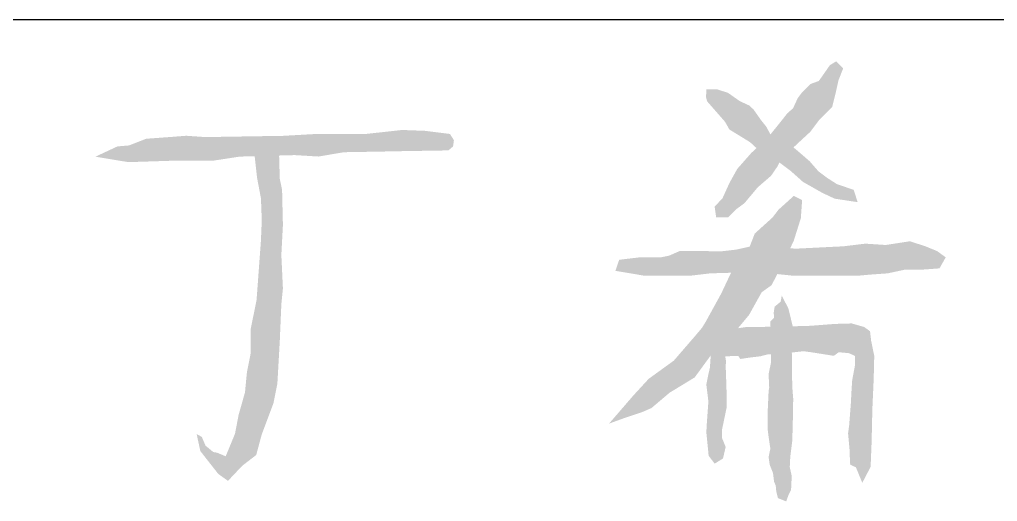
# Model space of a CAD drawing. Extents: x 5904849 to 6011887, y -826029 to -177002.
# Drawn here: x 5947099 to 5948282, y -584357 to -583774 of the extents above; entities that cross this region are included whole.
import ezdxf

# ---------------------------------------------------------------- set-up
doc = ezdxf.new("R2010")
doc.units = 0
doc.header["$LTSCALE"] = 1000
doc.header["$MEASUREMENT"] = 0
doc.layers.get('0').update_dxf_attribs({"linetype": 'CONTINUOUS'})
doc.layers.add('HATCH', color=8, linetype='CONTINUOUS')

msp = doc.modelspace()

# ---------------------------------------------------------------- hatches: boundary and pattern name
at = {"layer": 'HATCH'}
h = msp.add_hatch(color=0, dxfattribs=at)
h.paths.add_polyline_path([(5948055, -583945.1), (5948039.5, -583931.8), (5948035.5, -583928.5), (5948020.2, -583942.7), (5948018.4, -583946.7), (5948032.1, -583956.9), (5948047, -583970.2), (5948070.5, -583983.5), (5948085.4, -583990.5), (5948099.3, -583992.6), (5948113.2, -583994.7), (5948108.4, -583979.8), (5948088.1, -583972.9), (5948076.4, -583965.4), (5948065.7, -583957.4)])
h.paths.add_polyline_path([(5948035.5, -583928.5), (5948031.9, -583925.4), (5948022.9, -583919.6), (5948008.1, -583913.7), (5948007.6, -583912.8), (5947995, -583925), (5947990.6, -583929.2), (5948001.1, -583938.8), (5948017.1, -583945.6), (5948018.4, -583946.7), (5948020.2, -583942.7)])
h.paths.add_polyline_path([(5948067.2, -583894.6), (5948082.4, -583879.4), (5948086.2, -583864.3), (5948090, -583847.2), (5948095.7, -583832.9), (5948087.1, -583824.4), (5948079.5, -583829.1), (5948072.9, -583838.6), (5948066.2, -583848.1), (5948055.8, -583851.9), (5948046.3, -583861.4), (5948040.6, -583869), (5948034.9, -583881.3), (5948028.3, -583887), (5948016.9, -583901.3), (5948007.6, -583912.8), (5948008.1, -583913.7), (5948022.9, -583919.6), (5948031.9, -583925.4), (5948035.5, -583928.5), (5948044.4, -583920.2), (5948055.7, -583909.8)])
h.paths.add_polyline_path([(5947996.3, -583895.6), (5947987.3, -583882.8), (5947982.4, -583878), (5947970.7, -583872.6), (5947963.8, -583867.8), (5947956.3, -583862.5), (5947943, -583858.2), (5947930.2, -583858.2), (5947929.6, -583867.3), (5947930.9, -583872.7), (5947936, -583878.5), (5947943.2, -583886.7), (5947952.7, -583897.6), (5947957.9, -583906.8), (5947983, -583922.2), (5947990.6, -583929.2), (5947995, -583925), (5948007.6, -583912.8), (5948002.7, -583903.6)])
h.paths.add_polyline_path([(5948016.4, -583951.1), (5948018.4, -583946.7), (5948017.1, -583945.6), (5948001.1, -583938.8), (5947990.6, -583929.2), (5947984, -583935.7), (5947967.5, -583954.4), (5947958, -583971.5), (5947949.4, -583990.4), (5947940, -583999.9), (5947941.9, -584013.2), (5947956.1, -584013.2), (5947965.6, -584003.7), (5947976, -583996.1), (5947992.4, -583976.6), (5948008.3, -583962.9)])
h.paths.add_polyline_path([(5948044.4, -584014.2), (5948046, -583992.2), (5948035.9, -583987.1), (5948017.4, -584003.8), (5948010.1, -584013.3), (5947988.6, -584032.7), (5947982.5, -584048.5), (5947991.5, -584046.5), (5948031.6, -584050.4), (5948035.9, -584041.2)])
h.paths.add_polyline_path([(5948031.6, -584050.4), (5947991.5, -584046.5), (5947982.5, -584048.5), (5947981.6, -584050.8), (5947959.9, -584080.1), (5947993, -584079.3), (5948016, -584081.7), (5948024.1, -584066.4)])
h.paths.add_polyline_path([(5948219.8, -584061.4), (5948209.4, -584053.9), (5948195.2, -584048.1), (5948176.5, -584042), (5948147.2, -584046.5), (5948122.5, -584044.9), (5948096, -584048.1), (5948037.8, -584051), (5948031.6, -584050.4), (5948024.1, -584066.4), (5948016, -584081.7), (5948036.3, -584083.8), (5948075.1, -584083.8), (5948112.4, -584083.8), (5948128.8, -584082.3), (5948149.7, -584080.8), (5948170.6, -584076.3), (5948191.5, -584076.3), (5948212.3, -584074.8)])
h.paths.add_polyline_path([(5947981.6, -584050.8), (5947982.5, -584048.5), (5947966.3, -584052.1), (5947948.9, -584054.1), (5947921.4, -584053.9), (5947906.5, -584053.9), (5947897.6, -584053.9), (5947884.7, -584059.5), (5947875.2, -584061.4), (5947849.8, -584061.4), (5947824.5, -584064.4), (5947820, -584077.8), (5947855.8, -584083.8), (5947909.5, -584083.8), (5947934.9, -584080.8), (5947959.9, -584080.1)])
h.paths.add_polyline_path([(5947997, -584103.7), (5948008.9, -584095.2), (5948016, -584081.7), (5947993, -584079.3), (5947959.9, -584080.1), (5947948, -584105.3), (5947929.4, -584139.1), (5947924.6, -584146.9), (5947915.1, -584158.1), (5947890.6, -584186.4), (5947860.2, -584208.4), (5947841.6, -584228.6), (5947812.2, -584262.6), (5947831.4, -584255.6), (5947851.7, -584248.9), (5947863.5, -584243.8), (5947885.5, -584225.2), (5947915.9, -584206.7), (5947936.3, -584178.8), (5947966.6, -584149.2), (5947981.6, -584131.3)])
h.paths.add_polyline_path([(5948034.6, -584144.8), (5948013.6, -584145.2), (5948007.7, -584145.3), (5948008.1, -584153), (5948008.6, -584163.6), (5948008.1, -584173.5), (5948008.5, -584178.7), (5948019.9, -584178.1), (5948025.6, -584177.4), (5948033.5, -584176.6), (5948033.4, -584170)])
h.paths.add_polyline_path([(5948029.3, -584123.1), (5948021.3, -584107.8), (5948020, -584115.1), (5948012.7, -584121.1), (5948011.6, -584128.4), (5948012, -584134.4), (5948007.4, -584139), (5948007.7, -584145.3), (5948013.6, -584145.2), (5948034.6, -584144.8)])
h.paths.add_polyline_path([(5948008.1, -584153), (5948007.7, -584145.3), (5947991.4, -584145.8), (5947978.1, -584145.8), (5947968.3, -584147.2), (5947966.6, -584149.2), (5947936.3, -584178.8), (5947935.3, -584180.2), (5947934.4, -584194.5), (5947932.5, -584202.8), (5947930, -584215.4), (5947932.5, -584235.7), (5947930.6, -584262.3), (5947930, -584273), (5947931.9, -584292), (5947932.8, -584301.5), (5947940.1, -584311), (5947950.2, -584304.7), (5947953.4, -584290.8), (5947949, -584280), (5947949, -584269.9), (5947954.7, -584242.6), (5947954.7, -584230.6), (5947954, -584208.5), (5947953.4, -584192), (5947954, -584187.6), (5947952.8, -584181.2), (5947968.6, -584180.6), (5947971.1, -584184.4), (5947983.8, -584182.5), (5947995.2, -584181.2), (5948004.7, -584178.7), (5948008.5, -584178.7), (5948008.1, -584173.5), (5948008.6, -584163.6)])
h.paths.add_polyline_path([(5948128.2, -584150.9), (5948121.3, -584145.8), (5948106.1, -584141.4), (5948085.2, -584142), (5948060.5, -584143.9), (5948051.6, -584144.5), (5948034.6, -584144.8), (5948033.4, -584170), (5948033.5, -584176.6), (5948047.6, -584175), (5948056.7, -584176.2), (5948084.5, -584180.6), (5948090.2, -584176.2), (5948102.9, -584177.4), (5948109.8, -584180.7), (5948109.8, -584192.9), (5948106.6, -584209.9), (5948105.8, -584222.1), (5948105, -584237.5), (5948102.9, -584264.8), (5948101.6, -584274.3), (5948103.5, -584295.2), (5948103.5, -584299), (5948104.2, -584312.3), (5948111.1, -584315.4), (5948118.8, -584334.2), (5948128.9, -584314.8), (5948130.1, -584285.1), (5948131, -584244.9), (5948132.6, -584209.1), (5948133.3, -584180.6), (5948129.5, -584162.2)])
h.paths.add_polyline_path([(5948033.5, -584176.6), (5948025.6, -584177.4), (5948019.9, -584178.1), (5948008.5, -584178.7), (5948008.1, -584189.5), (5948005.4, -584202.7), (5948006.1, -584218.7), (5948005.4, -584223.3), (5948004.1, -584251.8), (5948004.1, -584268.4), (5948005.7, -584280.8), (5948007.5, -584292.9), (5948005.4, -584302.9), (5948006.7, -584312.2), (5948010.7, -584322.2), (5948012, -584332.8), (5948014, -584337.4), (5948014.7, -584344.7), (5948016.7, -584352.7), (5948026.7, -584356.7), (5948029.3, -584349.4), (5948032.6, -584342.7), (5948033.4, -584326), (5948031, -584315.2), (5948031.6, -584303.1), (5948034, -584283.9), (5948034.6, -584265.2), (5948035.2, -584232.6), (5948034, -584217.6)])
h = msp.add_hatch(color=0, dxfattribs=at)
h.paths.add_polyline_path([(5947624.4, -583919.7), (5947619.6, -583912.2), (5947589.3, -583908.4), (5947561.7, -583907.4), (5947518, -583912.2), (5947458.2, -583912.2), (5947417.4, -583914.5), (5947385.1, -583915), (5947323.4, -583916), (5947300.5, -583914.4), (5947279.7, -583916), (5947251.9, -583918), (5947231.1, -583926.1), (5947217, -583927.3), (5947190.4, -583939.7), (5947230.3, -583946.3), (5947289.2, -583944.4), (5947333.8, -583944.4), (5947365.2, -583939.6), (5947397.5, -583938.7), (5947431.6, -583937.8), (5947460.4, -583939.5), (5947470.6, -583937.8), (5947491.4, -583934.3), (5947532.3, -583933.6), (5947562.7, -583933), (5947617.8, -583932.1), (5947623.4, -583927.3)])
h.paths.add_polyline_path([(5947412.8, -583938.3), (5947397.5, -583938.7), (5947383.2, -583939.1), (5947386.1, -583965.3), (5947390.8, -583990), (5947391.8, -584016.5), (5947390.8, -584041.2), (5947388.9, -584066.8), (5947385.5, -584113.2), (5947378.5, -584147.5), (5947378.2, -584178.3), (5947373.8, -584200.7), (5947371.5, -584224.7), (5947363.7, -584252.3), (5947359.4, -584274.8), (5947351.2, -584294.7), (5947345.5, -584308.3), (5947339.2, -584323.5), (5947350.9, -584331.8), (5947368, -584313.7), (5947385.1, -584300.5), (5947391.7, -584275.8), (5947406, -584237.8), (5947410.7, -584214.1), (5947413.6, -584162.9), (5947415.5, -584118.3), (5947417.4, -584099.3), (5947415.5, -584058.5), (5947417.4, -584022.4), (5947416.4, -583979.7), (5947413.6, -583966.4)])
h.paths.add_polyline_path([(5947348.1, -584302.1), (5947337.6, -584297.7), (5947333, -584296.9), (5947323.7, -584289.2), (5947319.1, -584278.5), (5947313, -584275.4), (5947317.4, -584295.7), (5947323.7, -584303.8), (5947339.2, -584323.5), (5947345.5, -584308.3)])

# ---------------------------------------------------------------- linework, layer by layer
msp.add_line((5945249.4, -583773.9), (5950749.4, -583773.9))

doc.saveas('drawing.dxf')
